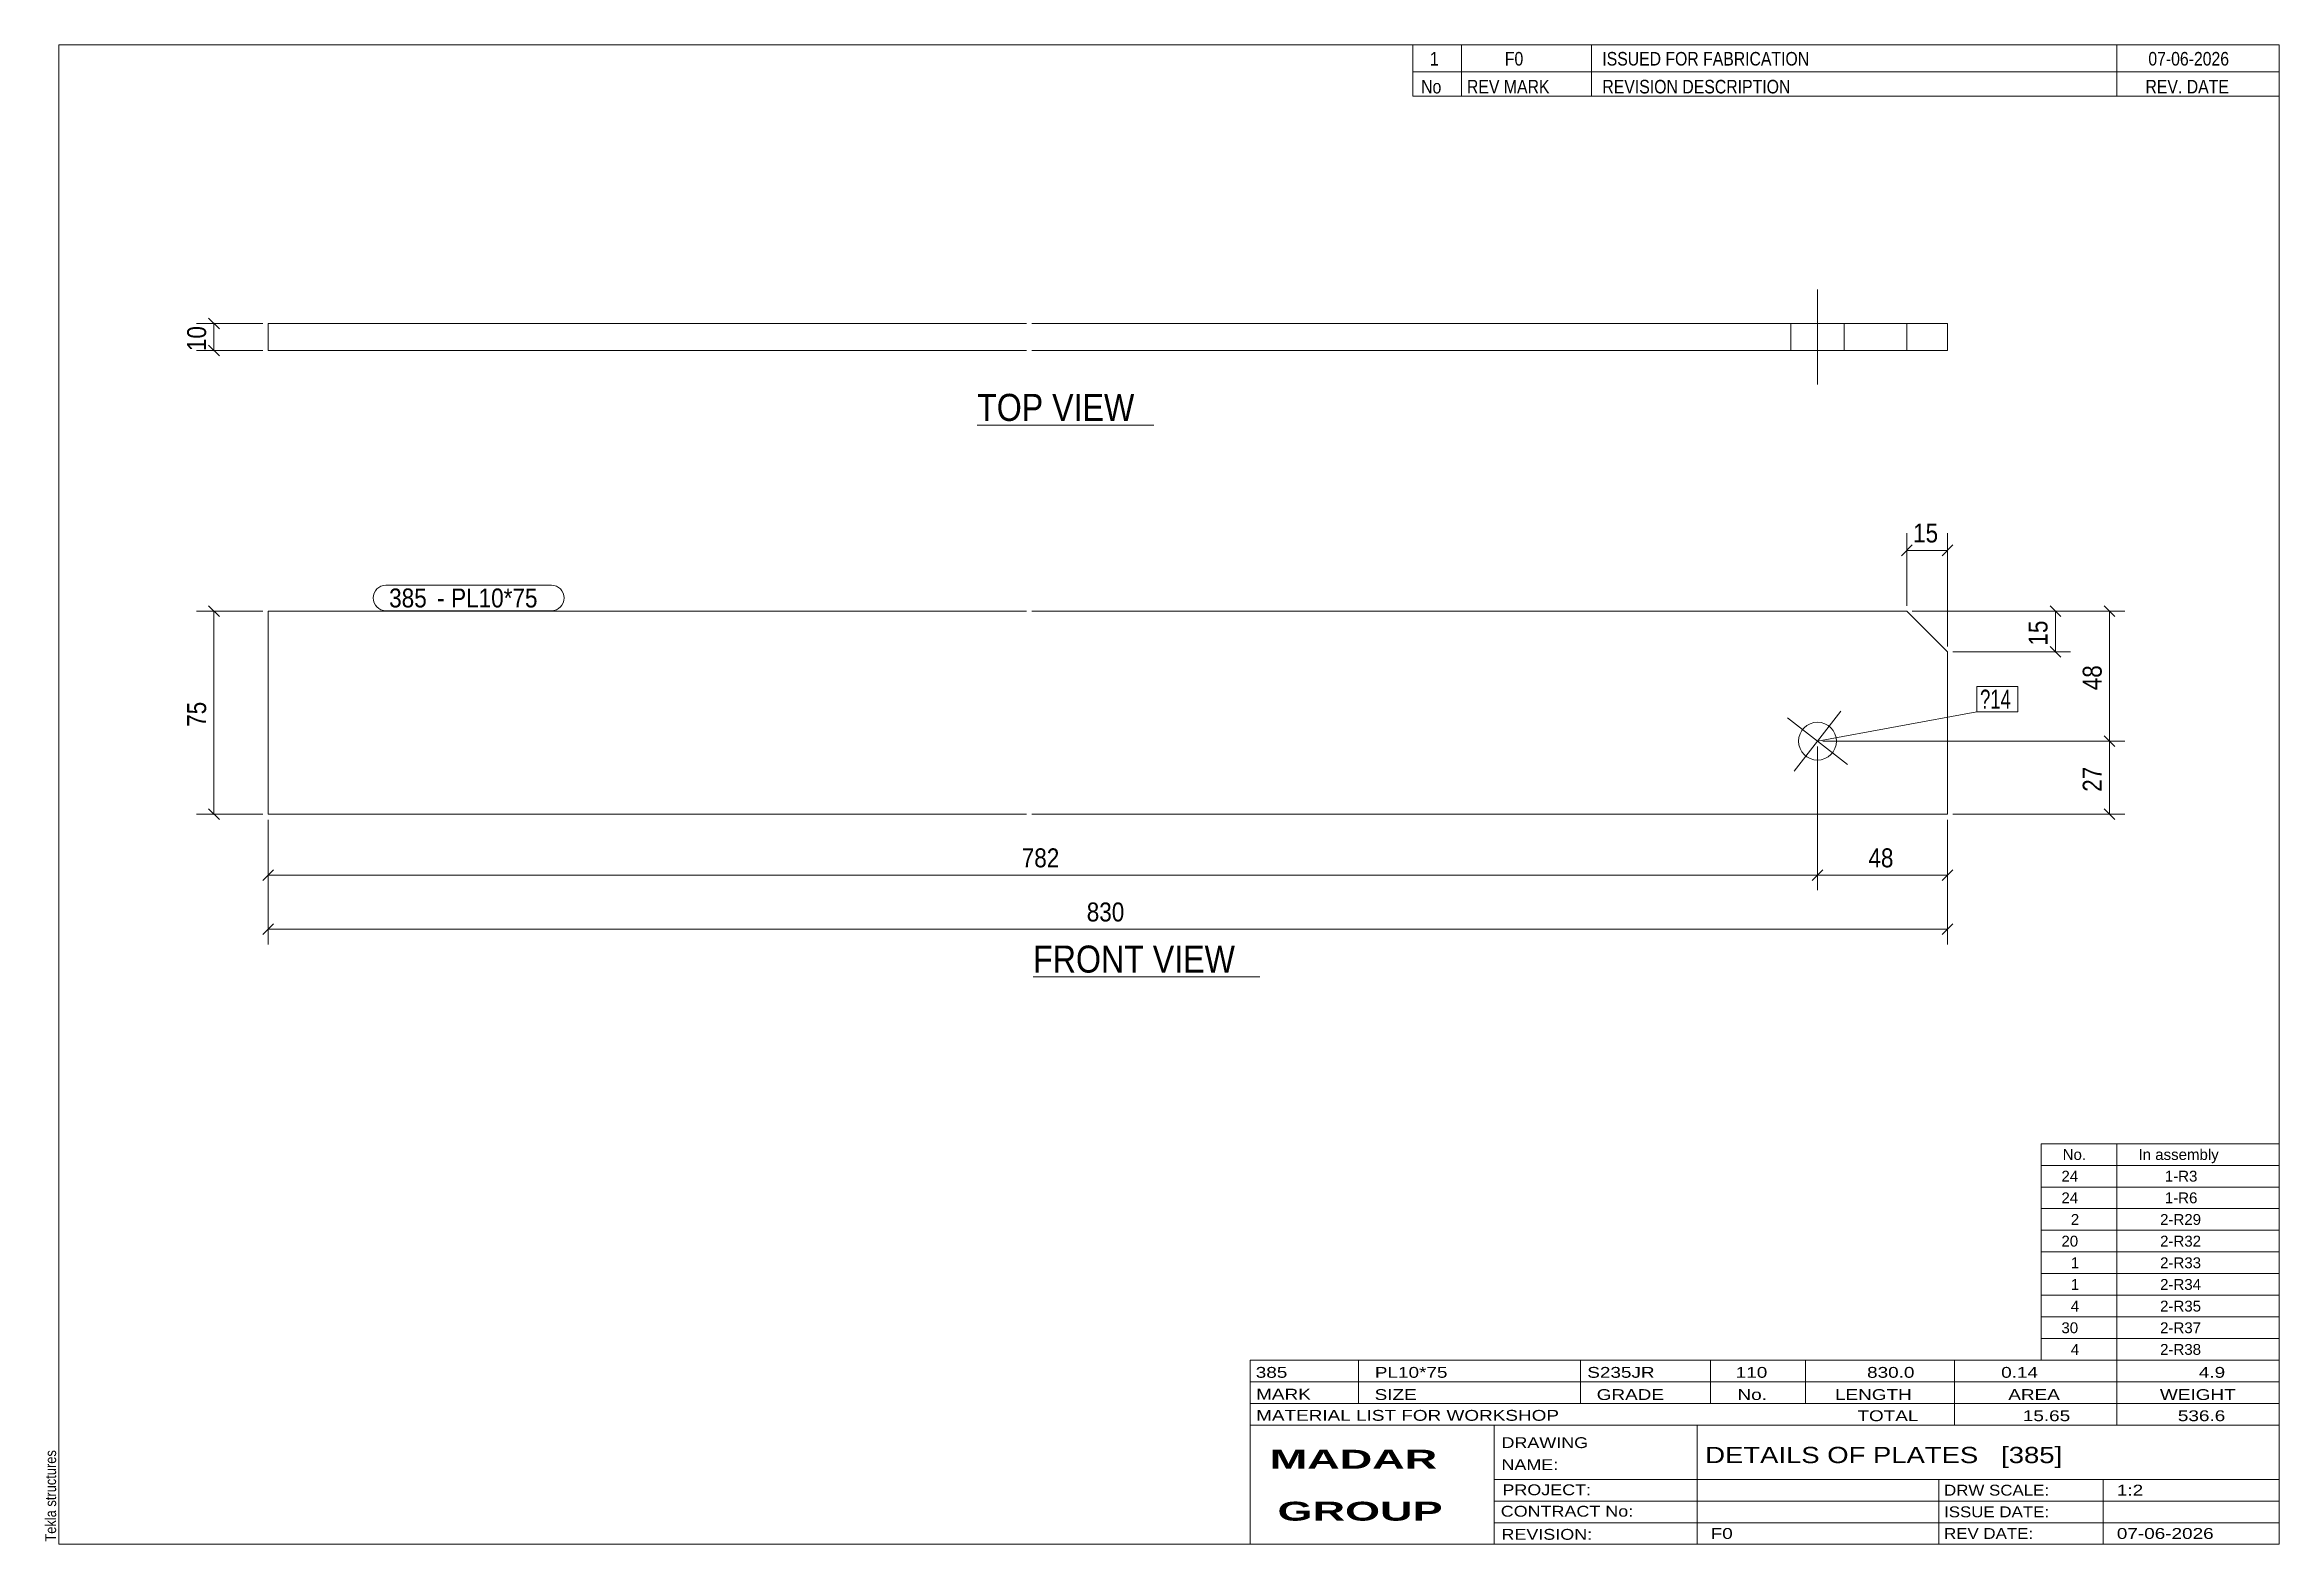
# Model space of a CAD drawing. Header units: millimetres. Extents: x 2 to 415, y 5 to 282.
import ezdxf

# ---------------------------------------------------------------- set-up
doc = ezdxf.new("R2010")
doc.units = ezdxf.units.MM
doc.linetypes.add('XKITLINE00', pattern=[0])
for name, color, linetype, lineweight in [('Bolt', 3, 'Continuous', 0), ('BoltMark', 7, 'Continuous', 0), ('Dimensions', 7, 'Continuous', 0), ('DrawingSheet', 5, 'Continuous', 0), ('OtherObjectType', 7, 'Continuous', 0), ('Part', 2, 'Continuous', 0), ('PartMark', 7, 'Continuous', 0)]:
    doc.layers.add(name, color=color, linetype=linetype, lineweight=lineweight)
doc.styles.add('ARIAL', font='ARIAL.TTF')
doc.styles.add('ARIAL_BOLD', font='ARIALBD.TTF')
doc.styles.add('ARIAL_NARROW', font='ARIALN.TTF')

# ---------------------------------------------------------------- blocks, each defined once
blk = doc.blocks.new('*A1')
at = {"layer": 'Bolt', "color": 3, "linetype": 'XKITLINE00', "lineweight": 0}
for p, q in [((324.2, 157.65), (335.26, 149.05)), ((334.03, 158.88), (325.43, 147.82))]:
    blk.add_line(p, q, dxfattribs=at)
blk.add_circle((329.73, 153.35), 3.5, dxfattribs=at)
blk = doc.blocks.new('*A2')
at = {"layer": 'Part', "color": 2, "linetype": 'XKITLINE00', "lineweight": 0}
for p, q in [((43.65, 177.35), (183.65, 177.35)), ((43.65, 139.85), (43.65, 177.35)), ((184.65, 177.35), (346.23, 177.35)), ((346.23, 177.35), (353.73, 169.85)), ((353.73, 169.85), (353.73, 139.85)), ((183.65, 139.85), (43.65, 139.85)), ((353.73, 139.85), (184.65, 139.85))]:
    blk.add_line(p, q, dxfattribs=at)
blk = doc.blocks.new('*A3')
at = {"layer": 'Bolt', "color": 3, "linetype": 'XKITLINE00', "lineweight": 0}
for p, q in [((329.73, 219.25), (329.73, 236.75)), ((324.82, 230.5), (324.82, 225.5)), ((334.64, 230.5), (334.64, 225.5))]:
    blk.add_line(p, q, dxfattribs=at)
blk = doc.blocks.new('*A4')
at = {"layer": 'Part', "color": 2, "linetype": 'XKITLINE00', "lineweight": 0}
for p, q in [((183.65, 230.5), (43.65, 230.5)), ((43.65, 230.5), (43.65, 225.5)), ((353.73, 230.5), (184.65, 230.5)), ((346.23, 225.5), (346.23, 230.5)), ((353.73, 225.5), (353.73, 230.5)), ((43.65, 225.5), (183.65, 225.5)), ((184.65, 225.5), (353.73, 225.5))]:
    blk.add_line(p, q, dxfattribs=at)
blk = doc.blocks.new('*A5')
at = {"layer": 'DrawingSheet', "color": 5, "linetype": 'XKITLINE00', "lineweight": 0}
for p, q in [((415, 282), (5, 282)), ((5, 282), (5, 5)), ((415, 5), (415, 282)), ((5, 5), (415, 5))]:
    blk.add_line(p, q, dxfattribs=at)
at = {"layer": 'DrawingSheet', "color": 5, "style": 'ARIAL', "width": 0.85}
blk.add_text('Tekla structures', height=2, rotation=90, dxfattribs=at).set_placement((4.5, 5.5))
blk = doc.blocks.new('*A6')
at = {"layer": 'OtherObjectType', "color": 7, "linetype": 'XKITLINE00', "lineweight": 0}
for p, q in [((371, 79), (415, 79)), ((371, 75), (371, 79)), ((385, 75), (385, 79)), ((415, 75), (415, 79)), ((371, 75), (415, 75)), ((371, 71), (371, 75)), ((385, 71), (385, 75)), ((415, 71), (415, 75)), ((371, 71), (415, 71)), ((371, 67), (371, 71)), ((385, 67), (385, 71)), ((415, 67), (415, 71)), ((371, 67), (415, 67)), ((371, 63), (371, 67)), ((385, 63), (385, 67)), ((415, 63), (415, 67)), ((371, 63), (415, 63)), ((371, 59), (371, 63)), ((385, 59), (385, 63)), ((415, 59), (415, 63)), ((371, 59), (415, 59)), ((371, 55), (371, 59)), ((385, 55), (385, 59)), ((415, 55), (415, 59)), ((371, 55), (415, 55)), ((371, 51), (371, 55)), ((385, 51), (385, 55)), ((415, 51), (415, 55)), ((371, 51), (415, 51)), ((371, 47), (371, 51)), ((385, 47), (385, 51)), ((415, 47), (415, 51)), ((371, 47), (415, 47)), ((371, 43), (371, 47)), ((385, 43), (385, 47)), ((415, 43), (415, 47)), ((371, 43), (415, 43)), ((371, 39), (371, 43)), ((385, 39), (385, 43)), ((415, 39), (415, 43)), ((371, 39), (415, 39))]:
    blk.add_line(p, q, dxfattribs=at)
at = {"layer": 'OtherObjectType', "color": 7, "style": 'ARIAL_NARROW', "width": 1.211571}
for s, p in [('No.', (375, 76)), ('In assembly', (389, 76)), ('24', (374.77, 72)), ('1-R3', (393.86, 72)), ('24', (374.77, 68)), ('2', (376.5, 64)), ('2-R29', (392.99, 64)), ('1-R6', (393.86, 68)), ('20', (374.77, 60)), ('2-R32', (392.99, 60)), ('1', (376.5, 56)), ('2-R33', (392.99, 56)), ('1', (376.5, 52)), ('2-R34', (392.99, 52)), ('4', (376.5, 48)), ('2-R35', (392.99, 48)), ('30', (374.77, 44)), ('2-R37', (392.99, 44)), ('4', (376.5, 40)), ('2-R38', (392.99, 40))]:
    blk.add_text(s, height=2, dxfattribs=at).set_placement(p)
blk = doc.blocks.new('*A7')
at = {"layer": 'OtherObjectType', "color": 7, "linetype": 'XKITLINE00', "lineweight": 0}
for p, q in [((255, 282), (415, 282)), ((415, 282), (255, 282)), ((255, 282), (255, 277)), ((264, 282), (264, 277)), ((288, 282), (288, 277)), ((385, 282), (385, 277)), ((415, 282), (415, 277)), ((255, 277), (415, 277)), ((255, 277), (255, 272.5)), ((255, 277), (415, 277)), ((264, 277), (264, 272.5)), ((288, 277), (288, 272.5)), ((385, 277), (385, 272.5)), ((415, 277), (415, 272.5)), ((415, 272.5), (255, 272.5))]:
    blk.add_line(p, q, dxfattribs=at)
at = {"layer": 'OtherObjectType', "color": 7, "style": 'ARIAL_NARROW'}
for s, width, p in [('1', 1.017001, (258.16, 278.15)), ('F0', 1.017001, (272, 278.15)), ('ISSUED FOR FABRICATION', 1.017001, (290, 278.15)), ('07-06-2026', 1.017001, (390.82, 278.15)), ('No', 1.02, (256.54, 273)), ('REV MARK', 1.02, (265, 273)), ('REVISION DESCRIPTION', 1.02, (290, 273)), ('REV. DATE', 1.02, (390.28, 273))]:
    blk.add_text(s, height=2.5, dxfattribs=dict(at, width=width)).set_placement(p)
blk = doc.blocks.new('*A8')
at = {"layer": 'OtherObjectType', "color": 7, "linetype": 'XKITLINE00', "lineweight": 0}
for p, q in [((225, 39), (415, 39)), ((225, 39), (225, 35)), ((225, 39), (415, 39)), ((245, 35), (245, 39)), ((286, 35), (286, 39)), ((310, 35), (310, 39)), ((327.5, 35), (327.5, 39)), ((355, 35), (355, 39)), ((385, 35), (385, 39)), ((415, 35), (415, 39)), ((225, 35), (415, 35)), ((225, 35), (225, 5)), ((225, 35), (415, 35)), ((245, 31), (245, 35)), ((286, 31), (286, 35)), ((310, 31), (310, 35)), ((327.5, 31), (327.5, 35)), ((355, 31), (355, 35)), ((385, 31), (385, 35)), ((415, 31), (415, 35)), ((225, 31), (415, 31)), ((355, 27), (355, 31)), ((385, 27), (385, 31)), ((415, 27), (415, 31)), ((225, 27), (415, 27)), ((270, 21), (270, 27)), ((307.5, 17), (307.5, 27)), ((415, 21), (415, 27)), ((270, 21), (270, 5)), ((415, 17), (415, 21)), ((270, 17), (415, 17)), ((307.5, 5), (307.5, 17)), ((352.16, 13), (352.16, 17)), ((382.5, 5), (382.5, 17)), ((415, 13), (415, 17)), ((270, 13), (415, 13)), ((352.16, 5), (352.16, 13)), ((415, 9), (415, 13)), ((270, 9), (415, 9)), ((415, 5), (415, 9)), ((225, 5), (415, 5)), ((262.5, 5), (415, 5))]:
    blk.add_line(p, q, dxfattribs=at)
at = {"layer": 'OtherObjectType', "color": 7, "style": 'ARIAL_NARROW'}
for s, height, width, p in [('385', 2, 1.525501, (226.01, 35.76)), ('PL10*75', 2, 1.525501, (248, 35.76)), ('S235JR', 2, 1.525501, (287.22, 35.76)), ('110', 2, 1.525501, (314.63, 35.76)), ('830.0', 2, 1.525501, (338.88, 35.76)), ('0.14', 2, 1.525501, (363.64, 35.76)), ('4.9', 2, 1.525501, (400.14, 35.76)), ('MARK', 2, 1.525501, (226.08, 31.73)), ('SIZE', 2, 1.525501, (247.96, 31.66)), ('GRADE', 2, 1.525501, (288.96, 31.66)), ('No.', 2, 1.525501, (314.96, 31.66)), ('LENGTH', 2, 1.525501, (332.96, 31.66)), ('AREA', 2, 1.525501, (364.96, 31.66)), ('WEIGHT', 2, 1.525501, (392.96, 31.66)), ('MATERIAL LIST FOR WORKSHOP', 2, 1.525501, (226.08, 27.82)), ('TOTAL', 2, 1.525501, (337.1, 27.75)), ('15.65', 2, 1.525501, (367.64, 27.75)), ('536.6', 2, 1.525501, (396.27, 27.75)), ('DRAWING', 2, 1.445, (271.38, 22.78)), ('NAME:', 2, 1.445, (271.38, 18.72)), ('DETAILS OF PLATES   [385]', 3, 1.474651, (309, 20)), ('PROJECT:', 2, 1.445, (271.55, 14.07)), ('DRW SCALE:', 2, 1.36, (353.1, 14)), ('1:2', 2, 1.525501, (385, 14)), ('CONTRACT No:', 2, 1.445, (271.25, 10.11)), ('ISSUE DATE:', 2, 1.36, (353.1, 10)), ('REVISION:', 2, 1.445, (271.38, 5.84)), ('F0', 2, 1.525501, (310, 6)), ('REV DATE:', 2, 1.36, (353.1, 6)), ('07-06-2026', 2, 1.525501, (385, 6))]:
    blk.add_text(s, height=height, dxfattribs=dict(at, width=width)).set_placement(p)
at = {"layer": 'OtherObjectType', "color": 1, "style": 'ARIAL_BOLD', "width": 1.7}
for s, p in [('MADAR ', (228.58, 18.97)), ('GROUP', (230.03, 9.37))]:
    blk.add_text(s, height=3.5, dxfattribs=at).set_placement(p)
blk = doc.blocks.new('*A9')
at = {"layer": 'Dimensions', "color": 7, "linetype": 'XKITLINE00', "lineweight": 0}
for p, q in [((43.65, 138.85), (43.65, 115.8)), ((353.73, 138.85), (353.73, 115.8)), ((44.64, 119.59), (42.66, 117.61)), ((43.65, 118.6), (353.73, 118.6)), ((354.72, 119.59), (352.74, 117.61))]:
    blk.add_line(p, q, dxfattribs=at)
at = {"layer": 'Dimensions', "color": 3}
for p in [(43.65, 118.6), (353.73, 118.6)]:
    blk.add_point(p, dxfattribs=at)
at = {"layer": 'Dimensions', "color": 3, "style": 'ARIAL', "width": 0.85}
blk.add_text('830', height=3.5, dxfattribs=at).set_placement((194.8, 120.05))
blk = doc.blocks.new('*A10')
at = {"layer": 'Dimensions', "color": 7, "linetype": 'XKITLINE00', "lineweight": 0}
for p, q in [((346.23, 178.35), (346.23, 191.8)), ((353.73, 170.85), (353.73, 191.8)), ((347.22, 189.59), (345.24, 187.61)), ((346.23, 188.6), (353.73, 188.6)), ((354.72, 189.59), (352.74, 187.61))]:
    blk.add_line(p, q, dxfattribs=at)
at = {"layer": 'Dimensions', "color": 3}
for p in [(346.23, 188.6), (353.73, 188.6)]:
    blk.add_point(p, dxfattribs=at)
at = {"layer": 'Dimensions', "color": 3, "style": 'ARIAL', "width": 0.85}
blk.add_text('15', height=3.5, dxfattribs=at).set_placement((347.38, 190.05))
blk = doc.blocks.new('*A11')
at = {"layer": 'Dimensions', "color": 7, "linetype": 'XKITLINE00', "lineweight": 0}
for p, q in [((329.73, 152.35), (329.73, 125.8)), ((43.65, 138.85), (43.65, 125.8)), ((44.64, 129.59), (42.66, 127.61)), ((43.65, 128.6), (329.73, 128.6)), ((330.72, 129.59), (328.74, 127.61))]:
    blk.add_line(p, q, dxfattribs=at)
at = {"layer": 'Dimensions', "color": 3}
for p in [(43.65, 128.6), (329.73, 128.6)]:
    blk.add_point(p, dxfattribs=at)
at = {"layer": 'Dimensions', "color": 3, "style": 'ARIAL', "width": 0.85}
blk.add_text('782', height=3.5, dxfattribs=at).set_placement((182.8, 130.05))
blk = doc.blocks.new('*A12')
at = {"layer": 'Dimensions', "color": 7, "linetype": 'XKITLINE00', "lineweight": 0}
for p, q in [((329.73, 152.35), (329.73, 125.8)), ((353.73, 138.85), (353.73, 125.8)), ((330.72, 129.59), (328.74, 127.61)), ((329.73, 128.6), (353.73, 128.6)), ((354.72, 129.59), (352.74, 127.61))]:
    blk.add_line(p, q, dxfattribs=at)
at = {"layer": 'Dimensions', "color": 3}
for p in [(329.73, 128.6), (353.73, 128.6)]:
    blk.add_point(p, dxfattribs=at)
at = {"layer": 'Dimensions', "color": 3, "style": 'ARIAL', "width": 0.85}
blk.add_text('48', height=3.5, dxfattribs=at).set_placement((339.13, 130.05))
blk = doc.blocks.new('*A13')
at = {"layer": 'Dimensions', "color": 7, "linetype": 'XKITLINE00', "lineweight": 0}
for p, q in [((32.66, 178.34), (34.64, 176.36)), ((42.65, 177.35), (30.45, 177.35)), ((33.65, 139.85), (33.65, 177.35)), ((32.66, 140.84), (34.64, 138.86)), ((42.65, 139.85), (30.45, 139.85))]:
    blk.add_line(p, q, dxfattribs=at)
at = {"layer": 'Dimensions', "color": 3}
for p in [(33.65, 177.35), (33.65, 139.85)]:
    blk.add_point(p, dxfattribs=at)
at = {"layer": 'Dimensions', "color": 3, "style": 'ARIAL', "width": 0.85}
blk.add_text('75', height=3.5, rotation=90.0002, dxfattribs=at).set_placement((32.2, 156))
blk = doc.blocks.new('*A14')
at = {"layer": 'Dimensions', "color": 7, "linetype": 'XKITLINE00', "lineweight": 0}
for p, q in [((330.73, 153.35), (386.45, 153.35)), ((382.66, 154.34), (384.64, 152.36)), ((383.65, 139.85), (383.65, 153.35)), ((382.66, 140.84), (384.64, 138.86)), ((354.73, 139.85), (386.45, 139.85))]:
    blk.add_line(p, q, dxfattribs=at)
at = {"layer": 'Dimensions', "color": 3}
for p in [(383.65, 153.35), (383.65, 139.85)]:
    blk.add_point(p, dxfattribs=at)
at = {"layer": 'Dimensions', "color": 3, "style": 'ARIAL', "width": 0.85}
blk.add_text('27', height=3.5, rotation=90.0002, dxfattribs=at).set_placement((382.2, 144))
blk = doc.blocks.new('*A15')
at = {"layer": 'Dimensions', "color": 7, "linetype": 'XKITLINE00', "lineweight": 0}
for p, q in [((382.66, 178.34), (384.64, 176.36)), ((347.23, 177.35), (386.45, 177.35)), ((383.65, 153.35), (383.65, 177.35)), ((330.73, 153.35), (386.45, 153.35)), ((382.66, 154.34), (384.64, 152.36))]:
    blk.add_line(p, q, dxfattribs=at)
at = {"layer": 'Dimensions', "color": 3}
for p in [(383.65, 177.35), (383.65, 153.35)]:
    blk.add_point(p, dxfattribs=at)
at = {"layer": 'Dimensions', "color": 3, "style": 'ARIAL', "width": 0.85}
blk.add_text('48', height=3.5, rotation=90.0002, dxfattribs=at).set_placement((382.2, 162.75))
blk = doc.blocks.new('*A16')
at = {"layer": 'Dimensions', "color": 7, "linetype": 'XKITLINE00', "lineweight": 0}
for p, q in [((372.66, 178.34), (374.64, 176.36)), ((347.23, 177.35), (376.45, 177.35)), ((373.65, 169.85), (373.65, 177.35)), ((354.73, 169.85), (376.45, 169.85)), ((372.66, 170.84), (374.64, 168.86))]:
    blk.add_line(p, q, dxfattribs=at)
at = {"layer": 'Dimensions', "color": 3}
for p in [(373.65, 177.35), (373.65, 169.85)]:
    blk.add_point(p, dxfattribs=at)
at = {"layer": 'Dimensions', "color": 3, "style": 'ARIAL', "width": 0.85}
blk.add_text('15', height=3.5, rotation=90.0002, dxfattribs=at).set_placement((372.2, 171))
blk = doc.blocks.new('*A17')
at = {"layer": 'BoltMark', "color": 7, "linetype": 'XKITLINE00', "lineweight": 0}
for p, q in [((359.14, 163.46), (366.72, 163.46)), ((359.14, 158.76), (359.14, 163.46)), ((366.72, 158.76), (366.72, 163.46)), ((329.73, 153.35), (359.14, 158.76)), ((359.14, 158.76), (366.72, 158.76))]:
    blk.add_line(p, q, dxfattribs=at)
at = {"layer": 'BoltMark', "color": 3, "style": 'ARIAL_NARROW', "width": 0.85}
blk.add_text('?14', height=3.5, dxfattribs=at).set_placement((359.74, 159.36))
blk = doc.blocks.new('*A18')
at = {"layer": 'PartMark', "color": 7, "linetype": 'XKITLINE00', "lineweight": 0}
for p, q in [((65.4, 182.15), (95.95, 182.15)), ((65.4, 177.45), (95.95, 177.45))]:
    blk.add_line(p, q, dxfattribs=at)
for centre, start, end in [((65.4, 179.8), 90, 270), ((95.95, 179.8), 270, 90)]:
    blk.add_arc(centre, 2.35, start, end, dxfattribs=at)
at = {"layer": 'PartMark', "color": 1, "style": 'ARIAL', "width": 0.85}
blk.add_text('385', height=3.5, dxfattribs=at).set_placement((66, 178.05))
at = {"layer": 'PartMark', "color": 3, "style": 'ARIAL', "width": 0.85}
for s, p in [('PL10*75', (77.44, 178.05)), ('-', (74.84, 178.05))]:
    blk.add_text(s, height=3.5, dxfattribs=at).set_placement(p)
blk = doc.blocks.new('*A19')
at = {"layer": 'OtherObjectType', "color": 7, "linetype": 'XKITLINE00', "lineweight": 0}
blk.add_line((184.9, 109.85), (226.75, 109.85), dxfattribs=at)
at = {"layer": 'OtherObjectType', "color": 3, "style": 'ARIAL', "width": 0.85}
blk.add_text('FRONT VIEW', height=5, dxfattribs=at).set_placement((184.9, 110.6))
blk = doc.blocks.new('*A20')
at = {"layer": 'Dimensions', "color": 7, "linetype": 'XKITLINE00', "lineweight": 0}
for p, q in [((32.66, 231.49), (34.64, 229.51)), ((42.65, 230.5), (30.45, 230.5)), ((33.65, 225.5), (33.65, 230.5)), ((42.65, 225.5), (30.45, 225.5)), ((32.66, 226.49), (34.64, 224.51))]:
    blk.add_line(p, q, dxfattribs=at)
at = {"layer": 'Dimensions', "color": 3}
for p in [(33.65, 230.5), (33.65, 225.5)]:
    blk.add_point(p, dxfattribs=at)
at = {"layer": 'Dimensions', "color": 3, "style": 'ARIAL', "width": 0.85}
blk.add_text('10', height=3.5, rotation=90.0002, dxfattribs=at).set_placement((32.2, 225.4))
blk = doc.blocks.new('*A21')
at = {"layer": 'OtherObjectType', "color": 7, "linetype": 'XKITLINE00', "lineweight": 0}
blk.add_line((174.56, 211.75), (207.17, 211.75), dxfattribs=at)
at = {"layer": 'OtherObjectType', "color": 3, "style": 'ARIAL', "width": 0.85}
blk.add_text('TOP VIEW', height=5, dxfattribs=at).set_placement((174.56, 212.5))

msp = doc.modelspace()

# ---------------------------------------------------------------- block references
at = {"lineweight": 0}
for name in ['*A5', '*A7', '*A3', '*A20', '*A4', '*A21', '*A10', '*A18', '*A13', '*A15', '*A16', '*A2', '*A17', '*A1', '*A14', '*A11', '*A12', '*A9', '*A19', '*A6', '*A8']:
    msp.add_blockref(name, (0, 0), dxfattribs=at)

doc.saveas('drawing.dxf')
